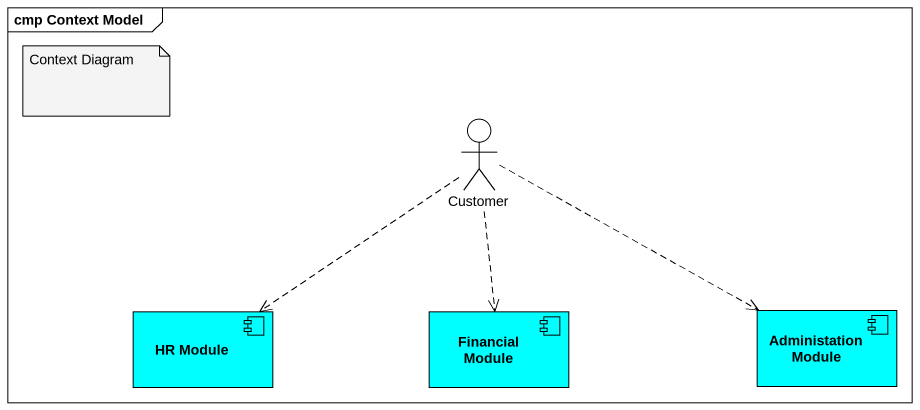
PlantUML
@startuml
mainframe cmp Context Model
actor Customer
component "HR Module" as HR_Module #00FFFF
component "Financial Module" as Financial_Module #00FFFF
component "Administation Module" as Administation_Module #00FFFF
Customer ..> HR_Module
Customer ..> Financial_Module
Customer .right.> Administation_Module
note as N1
  Context Diagram
end note
@enduml
